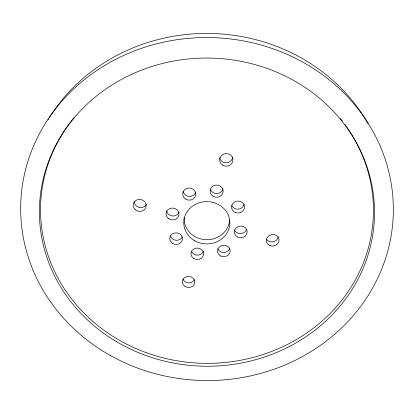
<?xml version="1.0" encoding="UTF-8"?>
<svg xmlns="http://www.w3.org/2000/svg" width="414" height="414" viewBox="0 0 414 414"><rect width="100%" height="100%" fill="white"/><g stroke="black" fill="none" stroke-linecap="round" stroke-linejoin="round"><path stroke-width="0.62" d="M60.387 137.355A164.482 151.762 0.8 0 1 60.998 136.253M229.615 219.601A22.765 20.933 0.8 0 1 205.82 239.696A22.765 20.933 0.8 0 1 184.132 217.578M222.96 188.629A6.484 6.065 -1.2 0 1 216.786 193.54A6.484 6.065 -1.2 0 1 210.317 189.007M195.62 192.443A6.474 6.044 4.6 0 1 188.975 196.402A6.474 6.044 4.6 0 1 183.133 191.351M179.102 211.942A6.412 5.91 6.9 0 1 172.503 215.989A6.412 5.91 6.9 0 1 166.645 210.866M182.351 236.818A6.324 5.755 5.5 0 1 176.038 240.249A6.324 5.755 5.5 0 1 170.382 235.794M203.424 251.241A6.267 5.661 2.1 0 1 197.504 255.143A6.267 5.661 2.1 0 1 191.516 251.246M229.801 248.022A6.277 5.682 -1.7 0 1 224.046 252.436A6.277 5.682 -1.7 0 1 217.774 248.71M246.553 229.299A6.35 5.801 -4.7 0 1 240.741 233.631A6.35 5.801 -4.7 0 1 234.505 229.993M244.089 204.174A6.438 5.962 -5.1 0 1 238.273 209.163A6.438 5.962 -5.1 0 1 231.674 205.266M146.37 204.33A6.458 5.946 12.9 0 1 139.151 207.352A6.458 5.946 12.9 0 1 134.126 201.375M232.699 157.185A6.598 6.272 -4.5 0 1 226.267 162.811A6.598 6.272 -4.5 0 1 219.622 157.511M278.244 236.725A6.339 5.739 -9 0 1 273.131 241.755A6.339 5.739 -9 0 1 266.43 239.049M194.497 279.647A6.169 5.485 2.9 0 1 188.479 282.902A6.169 5.485 2.9 0 1 182.926 278.943M347.01 127.502A166.464 153.268 0.8 0 1 315.649 326.423A166.464 153.268 0.8 0 1 97.264 325.114A166.464 153.268 0.8 0 1 67.725 125.825M68.103 125.297A166.464 153.268 0.8 0 1 69.909 122.834M70.649 121.861A166.464 153.268 0.8 0 1 74.075 117.524M340.37 118.668A166.464 153.268 0.8 0 1 342.285 121.085M344.878 124.516A166.464 153.268 0.8 0 1 346.306 126.503M47.941 120.044A181.725 167.996 0.8 0 1 48.588 118.968M49.571 117.369A181.725 167.996 0.8 0 1 210.69 33.472A181.725 167.996 0.8 0 1 368.087 123.817M194.564 240.648A23.039 21.14 0.8 0 0 229.832 223.596A23.039 21.14 0.8 0 0 196.029 204.061A23.039 21.14 0.8 0 0 194.564 240.648M213.345 196.448A6.567 6.127 -1.2 0 0 223.224 191.164A6.567 6.127 -1.2 0 0 213.407 185.829A6.567 6.127 -1.2 0 0 213.345 196.448M185.493 199.051A6.557 6.106 4.5 0 0 195.77 194.673A6.557 6.106 4.5 0 0 186.466 188.52A6.557 6.106 4.5 0 0 185.493 199.051M168.363 218.509A6.489 5.967 6.8 0 0 178.9 215.13A6.489 5.967 6.8 0 0 170.278 208.345A6.489 5.967 6.8 0 0 168.363 218.509M172.157 243.158A6.396 5.806 5.4 0 0 182.429 239.577A6.396 5.806 5.4 0 0 173.72 233.217A6.396 5.806 5.4 0 0 172.157 243.158M193.809 258.507A6.339 5.718 2.1 0 0 203.621 254.129A6.339 5.718 2.1 0 0 194.445 248.623A6.339 5.718 2.1 0 0 193.809 258.507M220.776 256.064A6.355 5.734 -1.7 0 0 230.179 250.853A6.355 5.734 -1.7 0 0 220.533 246.133A6.355 5.734 -1.7 0 0 220.776 256.064M237.822 237.155A6.427 5.858 -4.6 0 0 247.194 231.561A6.427 5.858 -4.6 0 0 237.32 227.017A6.427 5.858 -4.6 0 0 237.822 237.155M235.261 212.527A6.515 6.019 -5 0 0 244.56 206.508A6.515 6.019 -5 0 0 234.381 202.136A6.515 6.019 -5 0 0 235.261 212.527M184.97 286.441A6.241 5.537 2.9 0 0 194.782 282.529A6.241 5.537 2.9 0 0 185.953 276.899A6.241 5.537 2.9 0 0 184.97 286.441M135.13 209.525A6.536 6.003 12.7 0 0 146.002 207.119A6.536 6.003 12.7 0 0 137.971 199.517A6.536 6.003 12.7 0 0 135.13 209.525M223.074 165.455A6.681 6.339 -4.4 0 0 233.004 159.747A6.681 6.339 -4.4 0 0 222.903 154.474A6.681 6.339 -4.4 0 0 223.074 165.455M270.166 245.688A6.412 5.791 -8.8 0 0 279.046 239.427A6.412 5.791 -8.8 0 0 268.867 235.737A6.412 5.791 -8.8 0 0 270.166 245.688M110.403 355.512A186.347 171.515 0.8 0 0 393.3 213.112A186.347 171.515 0.8 0 0 117.302 58.519A186.347 171.515 0.8 0 0 110.403 355.512M116.401 341.607A167.566 154.096 0.8 0 0 374.334 219.793A167.566 154.096 0.8 0 0 130.136 75.027A167.566 154.096 0.8 0 0 116.401 341.607"/></g></svg>
